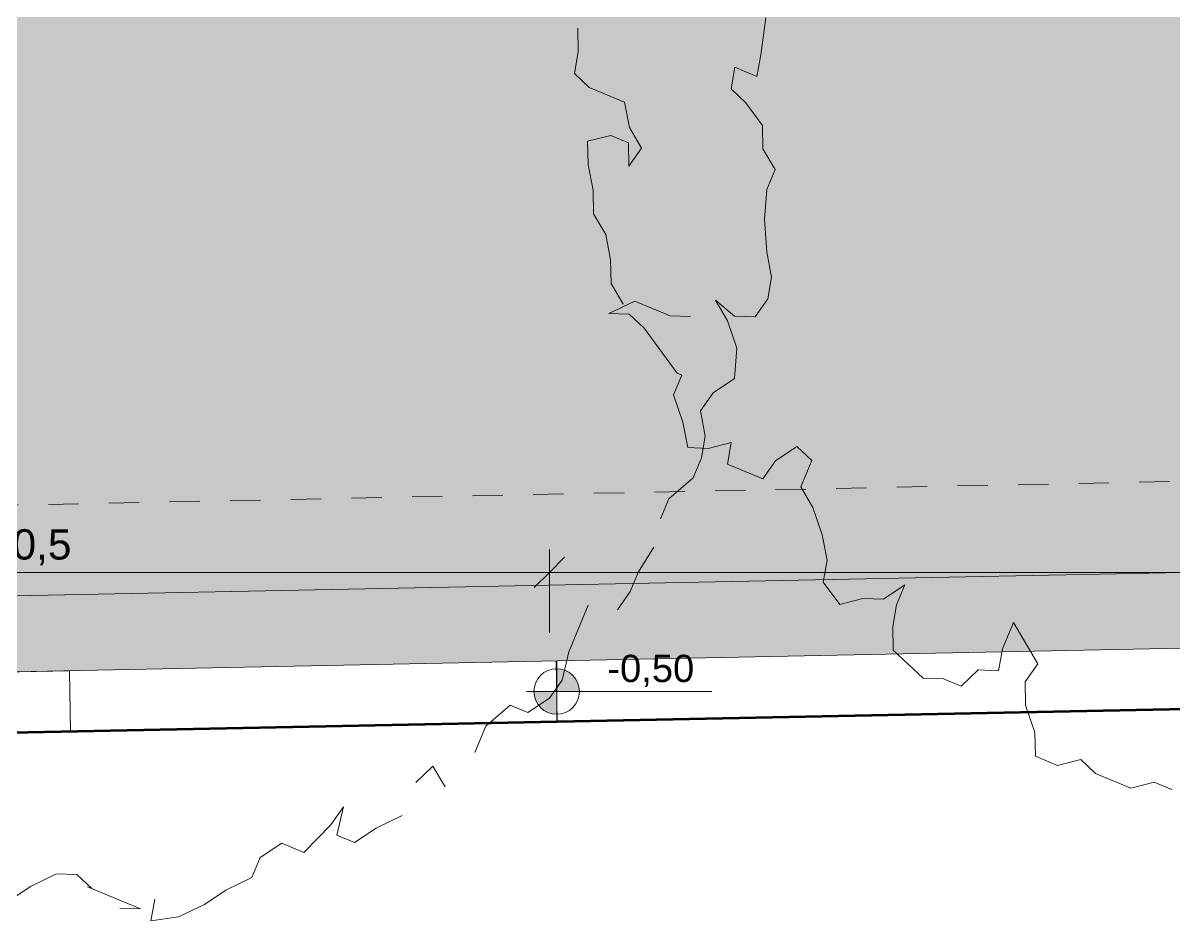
# Model space of a CAD drawing. Header units: metres. Extents: x -2.6 to 53.4, y 58.8 to 100.4.
# Drawn here: x 45.332 to 49.13, y 60.247 to 63.21 of the extents above; entities that cross this region are included whole.
import ezdxf

# ---------------------------------------------------------------- set-up
doc = ezdxf.new("R2010")
doc.units = ezdxf.units.M
doc.linetypes.add('Verdeckt', pattern=[0.003, 0.002, -0.001])
doc.linetypes.add('Verdeckt Unten', pattern=[0.005, 0.003, -0.002])
for name, color, linetype, lineweight in [('A-DETL-GENF_', 92, 'Continuous', 13), ('A_2D', 7, 'Continuous', 13), ('A_Baeume', 92, 'Continuous', 13), ('A_Bemassung-50_', 4, 'Continuous', 9), ('A_Bemassung_', 4, 'Continuous', 9), ('A_Decken', 8, 'Continuous', 13), ('A_Grundstuecksgrenze', 5, 'Continuous', 70), ('A_Raeume', 7, 'Continuous', 13), ('A_Raeume_', 7, 'Continuous', 5), ('A_Waende', 7, 'Continuous', 13), ('G-ANNO-DIMS_', 111, 'Continuous', 9)]:
    doc.layers.add(name, color=color, linetype=linetype, lineweight=lineweight)
doc.styles.add('Arial_2', font='arial.ttf', dxfattribs={"height": 0.09})
doc.styles.add('Arial_5', font='arial.ttf', dxfattribs={"height": 0.1})
doc.dimstyles.new('WGA-Bemaßung_4', dxfattribs={"dimscale": 0.3048, "dimtxt": 0.102026, "dimasz": 0.328084, "dimexe": 0.246063, "dimexo": 0.0625, "dimgap": 0.04101, "dimtad": 1, "dimdec": 1, "dimlfac": 100, "dimrnd": 0.5, "dimdsep": 46, "dimtxsty": 'Arial_5', "dimblk1": 'OBLIQUE', "dimblk2": 'OBLIQUE', "dimsah": 1, "dimcen": 0.09, "dimdle": 0.246063, "dimazin": 2, "dimtfac": 1, "dimtdec": 4, "dimtix": 1, "dimtmove": 0, "dimatfit": 3, "dimfxl": 0.656168, "dimfxlon": 1, "dimtvp": 1, "dimtolj": 1, "dimtzin": 0, "dimarcsym": 2})

# ---------------------------------------------------------------- blocks, each defined once
blk = doc.blocks.new('Bepf_Baum - Rotahorn - 9 Meter-1598783-263_PP_00EG_BT1')
at = {"layer": 'A_Baeume'}
for p, q in [((2.1119, 1.3539), (2.1434, 1.2354)), ((2.1434, 1.2354), (2.1592, 1.1643)), ((2.0803, 1.1643), (2.0961, 1.0932)), ((2.1592, 1.1643), (2.0803, 1.1643)), ((2.0961, 1.0932), (2.1592, 1.0695)), ((2.1592, 1.0695), (2.2381, 1.0221)), ((2.2381, 1.0221), (2.2696, 0.951)), ((2.2696, 0.951), (2.3327, 0.9036)), ((2.3327, 0.9036), (2.3327, 0.8325)), ((2.3327, 0.8325), (2.3642, 0.7377)), ((2.3642, 0.7377), (2.4116, 0.6429)), ((2.4116, 0.6429), (2.4589, 0.5718)), ((2.4589, 0.5718), (2.4747, 0.5007)), ((2.4747, 0.5007), (2.4589, 0.4296)), ((2.3169, 0.4296), (2.38, 0.3822)), ((2.3958, 0.4059), (2.3169, 0.4296)), ((2.4589, 0.4296), (2.3958, 0.4059)), ((2.38, 0.3822), (2.4431, 0.3111)), ((2.4431, 0.3111), (2.4747, 0.2163)), ((2.4747, 0.2163), (2.4273, 0.1452)), ((2.4273, 0.1452), (2.4116, 0.0741)), ((2.4116, 0.0741), (2.4589, 0.003)), ((2.4589, 0.003), (2.4747, -0.0681)), ((2.4747, -0.0681), (2.4747, -0.1392)), ((2.4747, -0.1392), (2.4273, -0.234)), ((2.4273, -0.234), (2.4273, -0.3051)), ((2.4431, -0.3999), (2.4273, -0.4947)), ((2.4273, -0.4947), (2.4273, -0.5658)), ((2.4273, -0.5658), (2.4116, -0.6369)), ((2.3169, -0.6606), (2.3169, -0.8265)), ((2.3169, -0.8265), (2.3327, -0.9213)), ((-2.4305, -0.9924), (-2.462, -0.9213)), ((2.3327, -0.9213), (2.3169, -0.9924)), ((-2.4147, -1.0635), (-2.4305, -0.9924)), ((2.3169, -0.9924), (2.2696, -1.0635)), ((-2.3516, -1.0872), (-2.4147, -1.0635)), ((-2.2255, -1.0872), (-2.3516, -1.0872)), ((-2.1781, -1.1583), (-2.2255, -1.0872)), ((2.2065, -1.0635), (2.1592, -1.1583)), ((2.2696, -1.0635), (2.2065, -1.0635)), ((-2.1151, -1.2057), (-2.1781, -1.1583)), ((2.1592, -1.1583), (2.1592, -1.2531)), ((-2.2885, -1.2531), (-2.2255, -1.2057)), ((-2.2255, -1.2057), (-2.1624, -1.2057)), ((-2.1624, -1.2057), (-2.1308, -1.2768)), ((-2.1308, -1.2768), (-2.1151, -1.2057)), ((-2.257, -1.3242), (-2.2885, -1.2531)), ((-2.2097, -1.3953), (-2.257, -1.3242)), ((2.0488, -1.3479), (2.0173, -1.419)), ((2.1119, -1.3953), (2.0488, -1.3479)), ((-2.1781, -1.4664), (-2.2097, -1.3953)), ((-2.1151, -1.5138), (-2.1781, -1.4664)), ((-2.0677, -1.5849), (-2.1151, -1.5138)), ((2.0173, -1.5375), (1.9542, -1.6086)), ((-2.0362, -1.656), (-2.0677, -1.5849)), ((1.828, -1.5849), (1.8122, -1.656)), ((1.8438, -1.6797), (1.828, -1.5849)), ((1.9542, -1.6086), (1.9069, -1.6797)), ((-1.9731, -1.7034), (-2.0362, -1.656)), ((-1.8154, -1.6797), (-1.7523, -1.656)), ((1.8122, -1.656), (1.7649, -1.7745)), ((-2.0046, -1.7508), (-1.9416, -1.6797)), ((-1.9416, -1.6797), (-1.8154, -1.6797)), ((1.9069, -1.6797), (1.8438, -1.6797)), ((-1.9416, -1.7271), (-2.0046, -1.7508)), ((-1.8785, -1.7508), (-1.9416, -1.7271)), ((-1.7207, -1.8456), (-1.8785, -1.7508)), ((1.686, -1.7745), (1.6387, -1.8456)), ((1.7649, -1.7745), (1.686, -1.7745)), ((-1.705, -1.8456), (-1.7207, -1.8456)), ((-1.705, -1.9167), (-1.705, -1.8456)), ((1.6387, -1.8456), (1.6387, -1.9167)), ((-1.6419, -1.9878), (-1.705, -1.9167)), ((-1.2634, -1.9167), (-1.3107, -1.9878)), ((-1.2003, -1.9404), (-1.2634, -1.9167)), ((1.6387, -1.9167), (1.5756, -1.9878)), ((-1.2003, -2.0352), (-1.2003, -1.9404)), ((-1.5946, -2.0589), (-1.6419, -1.9878)), ((-1.4684, -1.9878), (-1.5315, -2.0352)), ((-1.4526, -2.0589), (-1.4684, -1.9878)), ((-1.3107, -1.9878), (-1.3264, -2.0589)), ((1.5756, -1.9878), (1.5283, -2.0589)), ((-1.5315, -2.0352), (-1.5946, -2.0589)), ((-1.1372, -2.0826), (-1.2003, -2.0352)), ((-1.3264, -2.0589), (-1.4526, -2.0589)), ((-1.0741, -2.1537), (-1.1372, -2.0826)), ((1.5283, -2.0589), (1.4652, -2.13)), ((1.3864, -2.1774), (1.3706, -2.1063)), ((-1.0268, -2.2248), (-1.0741, -2.1537)), ((1.0394, -2.1537), (0.9763, -2.2248)), ((1.1025, -2.13), (1.0394, -2.1537)), ((1.1656, -2.1537), (1.1025, -2.13)), ((1.1498, -2.1537), (1.3391, -2.1537)), ((1.3391, -2.1537), (1.276, -2.1774)), ((1.4652, -2.13), (1.3864, -2.1774)), ((-0.7586, -2.2011), (-0.806, -2.2722)), ((-0.7586, -2.2722), (-0.7586, -2.2011)), ((-0.3801, -2.1774), (-0.3801, -2.2722)), ((-0.2539, -2.2722), (-0.3801, -2.1774)), ((-1.011, -2.2959), (-1.0268, -2.2248)), ((0.9763, -2.2248), (0.929, -2.2959)), ((-0.806, -2.2722), (-0.869, -2.2959)), ((-0.7429, -2.3433), (-0.7586, -2.2722)), ((-0.3801, -2.2722), (-0.3643, -2.3433)), ((-0.2697, -2.3433), (-0.2539, -2.2722)), ((-0.9321, -2.3433), (-1.011, -2.2959)), ((-0.869, -2.2959), (-0.9321, -2.3433)), ((-0.7113, -2.4144), (-0.7429, -2.3433)), ((-0.3643, -2.3433), (-0.4274, -2.367)), ((-0.2382, -2.4144), (-0.2697, -2.3433)), ((-0.4274, -2.367), (-0.459, -2.4381)), ((-0.5852, -2.4618), (-0.7113, -2.4144)), ((-0.1751, -2.4855), (-0.2382, -2.4144)), ((-0.5221, -2.4381), (-0.5852, -2.4618)), ((-0.459, -2.4381), (-0.5221, -2.4381)), ((-0.1435, -2.5566), (-0.1751, -2.4855)), ((0.2508, -2.4855), (0.1877, -2.5329)), ((0.3139, -2.4855), (0.2508, -2.4855)), ((-0.0016, -2.5092), (-0.0647, -2.5566)), ((0.0615, -2.5329), (-0.0016, -2.5092)), ((0.1877, -2.5329), (0.0615, -2.5329)), ((-0.0647, -2.5566), (-0.1435, -2.5566))]:
    blk.add_line(p, q, dxfattribs=at)
blk = doc.blocks.new('Family - ___-3180367-263_PP_00EG_BT1')
at = {"layer": 'A_Grundstuecksgrenze'}
blk.add_line((43.0743, 60.8241), (52.3881, 61.0126), dxfattribs=at)
blk = doc.blocks.new('Höhenkoten - 018-55641-263_PP_00EG_BT1')
at = {"layer": 'G-ANNO-DIMS_'}
h = blk.add_hatch(color=256, dxfattribs=at)
edge = h.paths.add_edge_path()
edge.add_line((0, 0), (0, 0.0015))
edge.add_arc((0, 0), 0.0015, 0, 90, ccw=False)
edge.add_line((0.0015, 0), (0, 0))
h = blk.add_hatch(color=256, dxfattribs=at)
edge = h.paths.add_edge_path()
edge.add_line((0, 0), (0, -0.0015))
edge.add_arc((0, 0), 0.0015, 180, 270, ccw=False)
edge.add_line((-0.0015, 0), (0, 0))
for p, q in [((0, 0), (0, 0.002)), ((-0.002, 0), (0.010242, 0)), ((0, 0), (0, -0.002))]:
    blk.add_line(p, q, dxfattribs=at)
blk.add_circle((0, 0), 0.0015, dxfattribs=at)
blk = doc.blocks.new('DIMBLOCK684-263_PP_00EG_BT1')
at = {"layer": 'A_Bemassung-50_', "transparency": 16777216}
for p, q in [((43.5629, 61.3973), (43.5629, 61.4723)), ((47.0692, 61.3973), (47.0692, 61.4723)), ((43.5629, 61.3973), (47.0692, 61.3973)), ((43.5629, 61.3973), (43.5629, 61.1973)), ((47.0692, 61.3973), (47.0692, 61.1973))]:
    blk.add_line(p, q, dxfattribs=at)
at = {"layer": 'A_Bemassung-50_', "lineweight": 35, "transparency": 16777216}
for p, q in [((43.5629, 61.3973), (43.6129, 61.4473)), ((47.0692, 61.3973), (47.1192, 61.4473)), ((43.5629, 61.3973), (43.5129, 61.3473)), ((47.0692, 61.3973), (47.0192, 61.3473))]:
    blk.add_line(p, q, dxfattribs=at)
at = {"layer": 'A_Bemassung-50_', "color": 0, "transparency": 16777216, "insert": (45.1426, 61.5396), "char_height": 0.1, "width": 0.416266, "attachment_point": 1, "line_spacing_factor": 0.941778, "style": 'Arial_5'}
blk.add_mtext('350,5', dxfattribs=at)
blk = doc.blocks.new('_Oblique')
at = {"color": 0, "linetype": 'ByBlock', "lineweight": -2}
blk.add_line((-0.5, -0.5), (0.5, 0.5), dxfattribs=at)
blk = doc.blocks.new('DIMBLOCK685-263_PP_00EG_BT1')
at = {"layer": 'A_Bemassung-50_', "transparency": 16777216}
for p, q in [((47.0692, 61.3973), (47.0692, 61.4723)), ((52.3881, 61.3973), (52.3881, 61.4723)), ((47.0692, 61.3973), (52.4631, 61.3973)), ((47.0692, 61.3973), (47.0692, 61.1973)), ((52.3881, 61.3973), (52.3881, 61.1973))]:
    blk.add_line(p, q, dxfattribs=at)
at = {"layer": 'A_Bemassung-50_', "lineweight": 35, "transparency": 16777216}
for p, q in [((47.0692, 61.3973), (47.1192, 61.4473)), ((52.3881, 61.3973), (52.4381, 61.4473)), ((47.0692, 61.3973), (47.0192, 61.3473)), ((52.3881, 61.3973), (52.3381, 61.3473))]:
    blk.add_line(p, q, dxfattribs=at)
at = {"layer": 'A_Bemassung-50_', "color": 0, "transparency": 16777216, "insert": (49.6133, 61.5396), "char_height": 0.1, "width": 0.276883, "attachment_point": 1, "line_spacing_factor": 0.941778, "style": 'Arial_5'}
blk.add_mtext('532', dxfattribs=at)

msp = doc.modelspace()

# ---------------------------------------------------------------- hatches: boundary and pattern name
at = {"layer": 'A-DETL-GENF_', "lineweight": 5}
h = msp.add_hatch(dxfattribs=at)
h.set_pattern_fill('FP_190', color=55, style=0, pattern_type=2)
h.set_pattern_definition([(90, (0, 0), (-0.17961, 0.17961), [0.04762, -0.31159]), (45, (0, 0), (-0.1796051, 0.1796051), [0.04763, -0.20638]), (135, (0, 0), (-0.1796051, -0.1796051), [0.04763, -0.20638])])
h.paths.add_polyline_path([(34.7107, 60.855), (52.384, 61.2128), (52.1571, 72.4222), (52.1451, 72.1393), (52.121, 71.8571), (52.0848, 71.5763), (52.0367, 71.2973), (51.9766, 71.0206), (51.9047, 70.7467), (51.8211, 70.4761), (51.726, 70.2094), (51.6148, 69.9366), (51.5019, 69.6894), (51.4638, 69.6145), (51.623, 61.7473), (42.6165, 61.565), (42.6165, 64.5224), (44.4165, 64.5224), (44.4165, 66.3224), (45.3057, 66.3224), (45.2894, 67.2448), (4.08, 67.2448), (4.0798, 63.3276), (4.1212, 63.3272), (4.1212, 63.1651), (4.0798, 63.1651), (4.0798, 63.1451), (4.1212, 63.1451), (4.1212, 63.1272), (4.0798, 63.1272), (4.0798, 63.0653), (-0.8892, 63.0653), (-0.8892, 61.0725), (4.1981, 61.0384), (34.7107, 60.855)])
h.paths.add_polyline_path([(29.0332, 61.4364), (29.0332, 61.6364), (29.2332, 61.6364), (29.0582, 61.6114), (29.0426, 61.5023)])
h.paths.add_polyline_path([(17.1332, 61.5023), (17.1332, 61.7023), (17.3332, 61.7023), (17.1582, 61.6773), (17.1503, 61.6218)])
h.paths.add_polyline_path([(4.8332, 61.5762), (4.8332, 61.7762), (5.0332, 61.7762), (4.8582, 61.7512), (4.8396, 61.6206)])
h.paths.add_polyline_path([(41.62, 62.1154), (41.62, 62.3154), (41.82, 62.3154), (41.645, 62.2904)])
h.paths.add_polyline_path([(41.0642, 62.3645), (41.0141, 62.365), (40.9657, 62.3779), (40.922, 62.4025), (40.8858, 62.4371), (40.8593, 62.4797), (40.8443, 62.5275), (40.8416, 62.5775), (40.8514, 62.6267), (40.8731, 62.6718), (40.9054, 62.7102), (40.9462, 62.7393), (40.9929, 62.7573), (41.0015, 63.6436), (40.8515, 63.6451), (40.853, 63.7951), (41.003, 63.7936), (41.0115, 64.6799), (40.9652, 64.6989), (40.9249, 64.7288), (40.8934, 64.7677), (40.8726, 64.8133), (40.8637, 64.8626), (40.8674, 64.9126), (40.8833, 64.9601), (40.9106, 65.0021), (40.9475, 65.0361), (40.9916, 65.0598), (41.0403, 65.0717), (41.0904, 65.0713), (41.1388, 65.0583), (41.1825, 65.0338), (41.2187, 64.9991), (41.2452, 64.9566), (41.2602, 64.9088), (41.2629, 64.8587), (41.2531, 64.8096), (41.2313, 64.7645), (41.1991, 64.7261), (41.1583, 64.697), (41.1115, 64.679), (41.103, 63.7927), (41.2529, 63.7912), (41.2515, 63.6412), (41.1015, 63.6427), (41.0929, 62.7564), (41.1393, 62.7374), (41.1795, 62.7075), (41.211, 62.6685), (41.2319, 62.623), (41.2408, 62.5737), (41.2371, 62.5237), (41.2211, 62.4762), (41.1938, 62.4342), (41.157, 62.4002), (41.1128, 62.3765), (41.0661, 62.365)])
at = {"layer": 'A-DETL-GENF_'}
h = msp.add_hatch(color=7, dxfattribs=at)
h.paths.add_polyline_path([(42.6165, 61.565), (51.623, 61.7473), (51.446, 70.4906), (51.3527, 70.2292), (51.2475, 69.9722), (51.1274, 69.7141), (50.9996, 69.469), (50.8587, 69.2269), (50.7083, 68.9935), (50.5517, 68.7727), (50.3818, 68.5549), (50.1961, 68.3386), (50.0112, 68.1415), (49.8121, 67.948), (49.6045, 67.7637), (49.3886, 67.5891), (49.165, 67.4245), (48.9243, 67.2644), (48.6965, 67.1268), (48.4525, 66.9943), (48.1911, 66.868), (47.9372, 66.7593), (47.6786, 66.6623), (47.4119, 66.576), (47.1459, 66.503), (46.8731, 66.4416), (46.6025, 66.3933), (46.3264, 66.357), (46.0498, 66.3334), (45.7694, 66.3224), (44.4165, 66.3224), (44.4165, 64.5224), (42.6165, 64.5224), (42.6165, 62.7345)])
h.paths.add_polyline_path([(45.7835, 66.2815), (45.7835, 66.2815), (45.7944, 66.2815)])
h.paths.add_polyline_path([(45.7835, 66.2829), (45.7835, 66.2829), (45.7977, 66.2829)])

# ---------------------------------------------------------------- linework, layer by layer
at = {"layer": 'A_2D', "linetype": 'Verdeckt Unten'}
msp.add_line((42.6165, 61.565), (51.623, 61.7473), dxfattribs=at)
at = {"layer": 'A_2D', "lineweight": 5}
msp.add_line((43.0742, 61.0243), (52.384, 61.2128), dxfattribs=at)
at = {"layer": 'A_Decken'}
msp.add_line((42.6165, 61.2649), (51.9291, 61.4534), dxfattribs=at)
at = {"layer": 'A_Raeume', "color": 8, "linetype": 'Verdeckt'}
msp.add_line((45.4895, 60.873), (52.3881, 61.0126), dxfattribs=at)
at = {"layer": 'A_Raeume_', "flags": 128}
msp.add_lwpolyline([(42.47, 61.0119), (45.4854, 61.0729), (45.4895, 60.873), (52.3881, 61.0126), (52.1571, 72.4222)], dxfattribs=at)
at = {"layer": 'A_Waende'}
for p, q in [((34.7182, 60.8549), (52.284, 61.2106)), ((47.091, 61.1054), (47.095, 60.9055)), ((52.2881, 61.0106), (34.7222, 60.655))]:
    msp.add_line(p, q, dxfattribs=at)

# ---------------------------------------------------------------- block references
at = {"layer": 'A_Baeume', "rotation": 337.3582758784548}
for p in [(49.7895, 63.0952), (45.3128, 62.7903)]:
    msp.add_blockref('Bepf_Baum - Rotahorn - 9 Meter-1598783-263_PP_00EG_BT1', p, dxfattribs=at)
at = {"layer": 'A_Grundstuecksgrenze'}
msp.add_blockref('Family - ___-3180367-263_PP_00EG_BT1', (0, 0), dxfattribs=at)
at = {"layer": 'G-ANNO-DIMS_', "xscale": 49.99999999999998, "yscale": 49.99999999999998, "zscale": 49.99999999999998}
msp.add_blockref('Höhenkoten - 018-55641-263_PP_00EG_BT1', (47.093, 61.0042), dxfattribs=at)

# ---------------------------------------------------------------- texts
at = {"layer": 'G-ANNO-DIMS_', "insert": (47.2603, 61.1253), "char_height": 0.09, "width": 0.342666, "attachment_point": 1, "line_spacing_factor": 0.941778, "style": 'Arial_2'}
msp.add_mtext('-0,50', dxfattribs=at)

# ---------------------------------------------------------------- dimensions: what is measured, and where the dimension line sits
at = {"layer": 'A_Bemassung_'}
for base, p1, p2, override, picture, middle in [((47.0692, 61.3973), (43.5629, 61.1973), (47.0692, 61.1973), {"dimpost": '<>', "dimfxl": 3.506277}, 'DIMBLOCK684-263_PP_00EG_BT1', (45.316, 61.4609)), ((52.3881, 61.3973), (47.0692, 61.1973), (52.3881, 61.1973), {"dimpost": '<>', "dimfxl": 5.318895}, 'DIMBLOCK685-263_PP_00EG_BT1', (49.7286, 61.4609))]:
    dim = msp.add_linear_dim(base=base, p1=p1, p2=p2, dimstyle='WGA-Bemaßung_4', override=override, dxfattribs=at)
    dim.commit()
    dim.dimension.update_dxf_attribs({"geometry": picture, "text_midpoint": middle})

doc.saveas('drawing.dxf')
